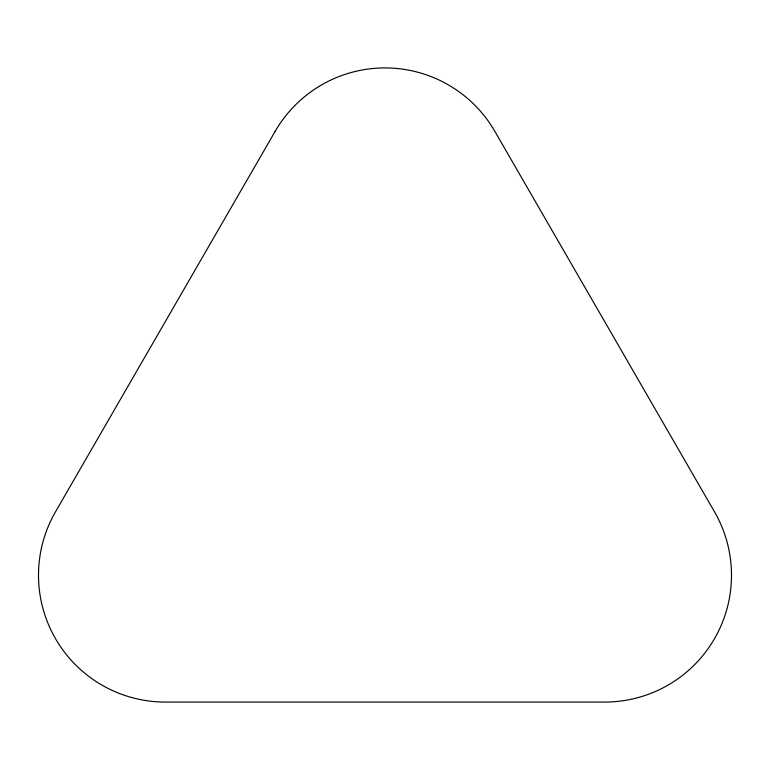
<?xml version="1.0" encoding="UTF-8"?>
<svg xmlns="http://www.w3.org/2000/svg" width="770" height="770" viewBox="0 0 770 770"><rect width="100%" height="100%" fill="white"/><g stroke="black" fill="none" stroke-linecap="round" stroke-linejoin="round"><path stroke-width="1.16" d="M275.159 131.343L55.488 511.829A126.829 126.829 0 0 0 165.329 702.067L604.671 702.067A126.829 126.829 0 0 0 714.512 511.829L494.841 131.343A126.829 126.829 0 0 0 275.159 131.343"/></g></svg>
